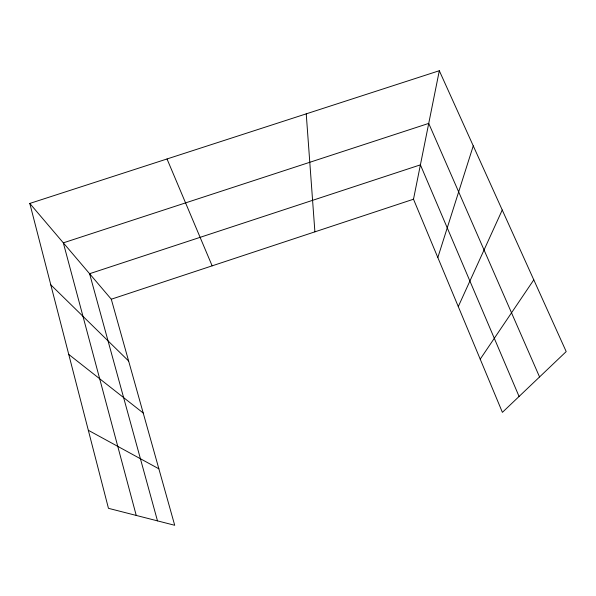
<?xml version="1.0" encoding="UTF-8"?>
<svg xmlns="http://www.w3.org/2000/svg" width="596" height="596" viewBox="0 0 596 596"><rect width="100%" height="100%" fill="white"/><g stroke="black" fill="none" stroke-linecap="round" stroke-linejoin="round"><path stroke-width="0.89" d="M439.312 70.723L566.2 351.58L502.398 412.35L413.497 199.22L439.312 70.723L29.8 203.437L108.457 508.321L174.71 525.277L111.288 299.214L29.8 203.437M437.829 257.554L473.261 145.864M458.279 306.582L502.242 210.008M480.212 359.172L533.793 279.844M111.288 299.214L413.497 199.22M88.327 430.282L158.864 468.814M68.756 354.426L143.211 413.013M50.802 284.836L128.624 361.02M539.559 376.955L428.725 123.409L63.325 242.848L136.238 515.428M519.071 396.459L420.403 164.854L89.586 273.713L157.486 520.867M167.022 158.968L212.146 265.846M306.232 113.851L314.897 231.844"/></g></svg>
